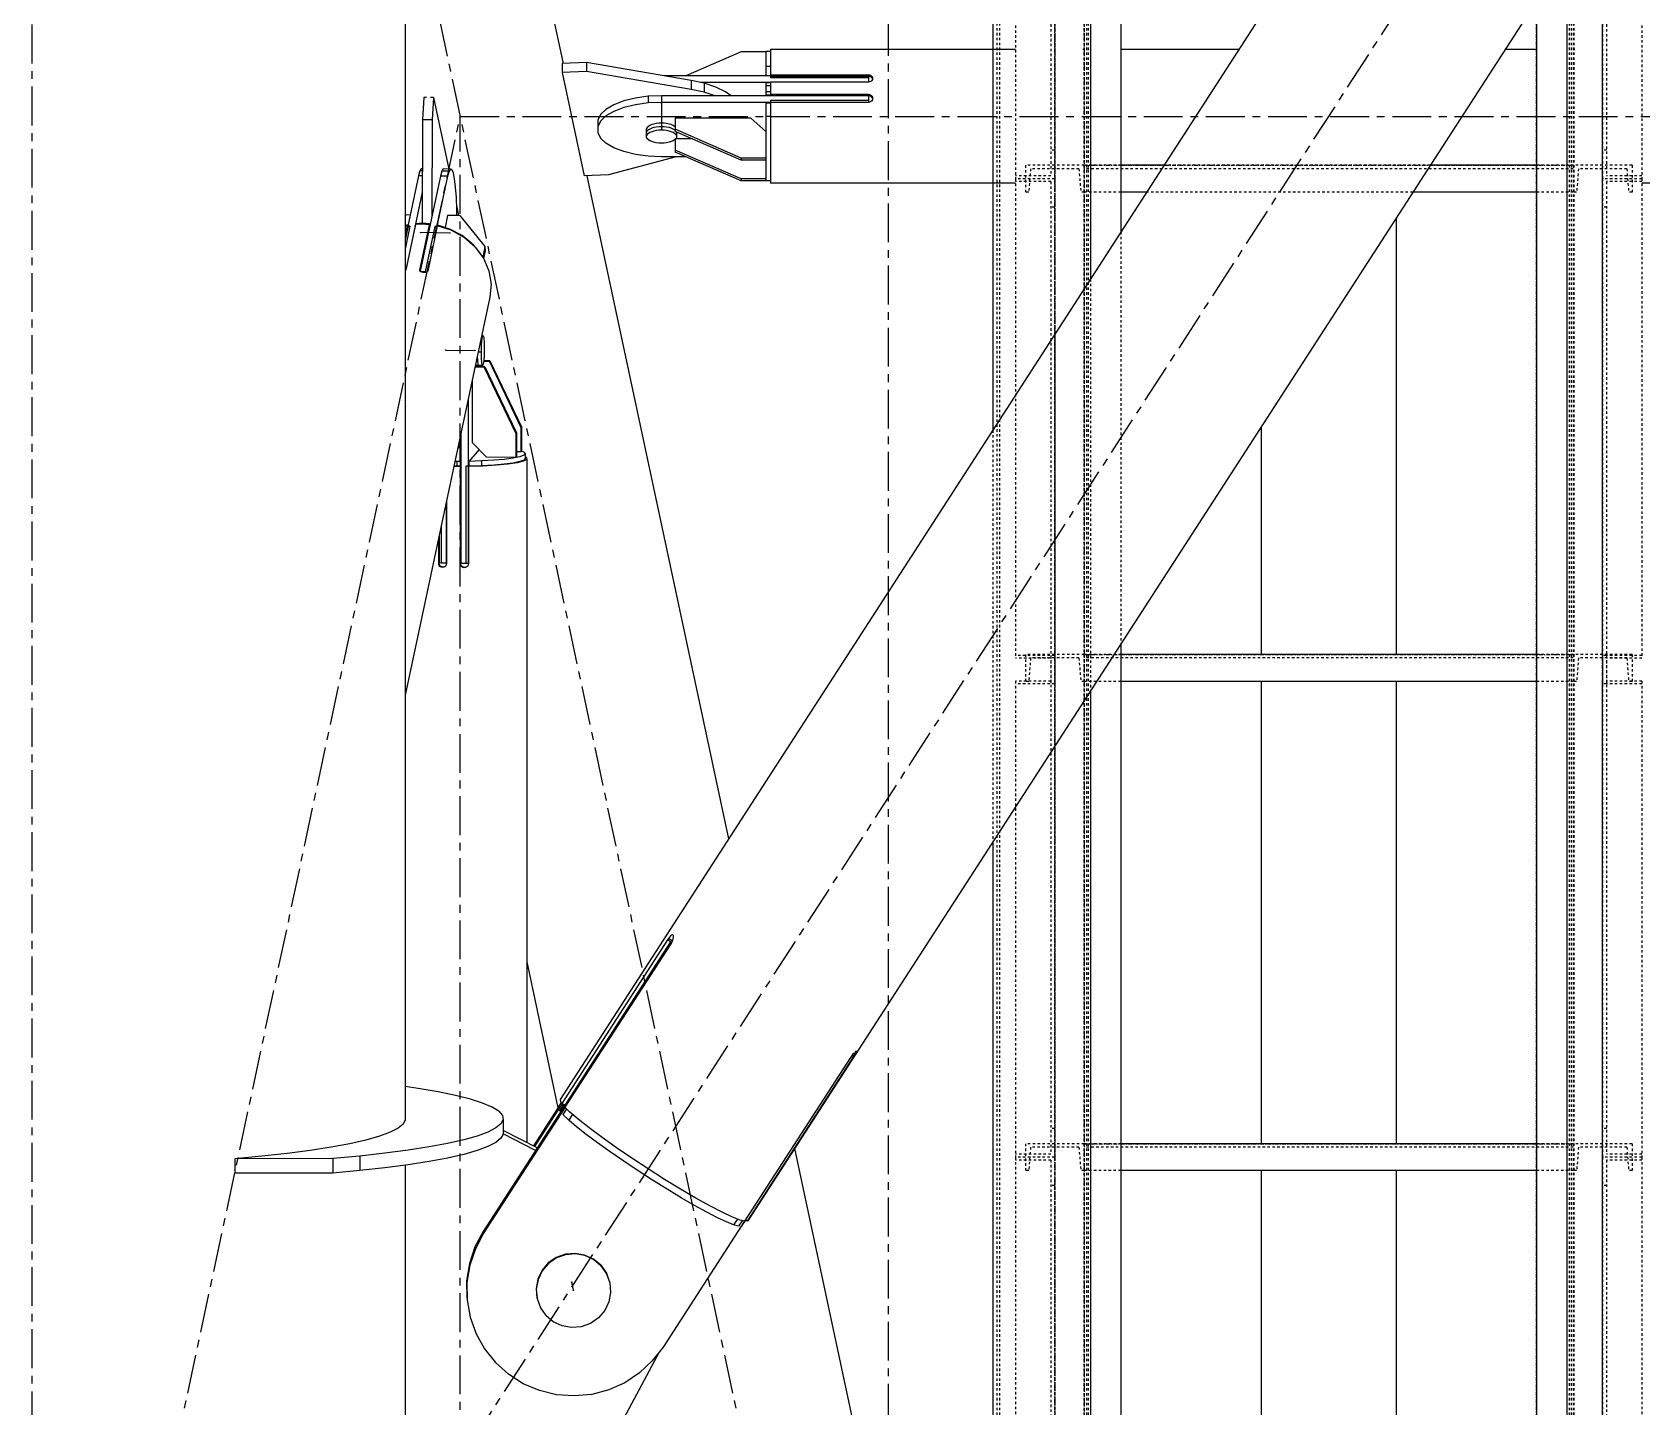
# Model space of a CAD drawing. Header units: millimetres. Extents: x 5143 to 30813, y 232 to 21408.
# Drawn here: x 11840 to 12169, y 6866.5 to 7147.5 of the extents above; entities that cross this region are included whole.
import ezdxf

# ---------------------------------------------------------------- set-up
doc = ezdxf.new("R2010")
doc.units = ezdxf.units.MM
doc.header["$LTSCALE"] = 0.25
for name, pattern in [('CENTER', [50.8, 31.75, -6.35, 6.35, -6.35]), ('XKITLINE00', [0]), ('XKITLINE02', [4, 2, -2]), ('XKITLINE03', [6, 3, -1, 1, -1])]:
    doc.linetypes.add(name, pattern=pattern)

msp = doc.modelspace()

# ---------------------------------------------------------------- linework, layer by layer
at = {"color": 8, "linetype": 'CENTER'}
for p, q in [((12015, 6431.43), (12015, 8100.54)), ((12015, 6720.27), (11840, 7540.27)), ((11840, 6720.27), (12370, 7540.27)), ((11840, 5629.8), (11840, 7286.23)), ((11968.61, 7132.99), (11968.61, 7127.56)), ((11840, 6720.27), (11927.5, 7130.27)), ((11927.5, 6310.27), (11927.5, 7130.27)), ((11927.5, 7130.27), (12282.5, 7130.27)), ((11925.4, 7106.42), (11919.43, 7106.5)), ((11924.51, 7082.5), (11930.48, 7082.43)), ((11950.6, 6890.33), (11950.29, 6891.98))]:
    msp.add_line(p, q, dxfattribs=at)
at = {"color": 3, "linetype": 'XKITLINE02'}
for p, q in [((12037.15, 7919.31), (12037.16, 6234.33)), ((12037.69, 7919.31), (12037.69, 6234.33)), ((12054.92, 7919.31), (12054.93, 6234.33)), ((12055, 7919.31), (12055, 6234.33)), ((12055.45, 7919.31), (12055.46, 6234.33)), ((12055.85, 7919.31), (12055.85, 6234.33)), ((12147.48, 7919.31), (12147.48, 6234.33)), ((12153.68, 7919.31), (12153.68, 6234.33)), ((12154.13, 7919.31), (12154.13, 6234.33)), ((12154.53, 7919.31), (12154.53, 6234.33)), ((12154.98, 7919.31), (12154.98, 6234.33)), ((12155.07, 7919.31), (12155.06, 6234.33)), ((12048.2, 7220.09), (12048.2, 7118.11)), ((12049, 7220.09), (12049, 7117.52)), ((12160.98, 7220.09), (12160.98, 7117.52)), ((12161.78, 7220.09), (12161.78, 7118.11)), ((12041, 7214.84), (12041, 7117.52)), ((12168.98, 7214.84), (12168.98, 7117.52)), ((12049, 7123.35), (12048.2, 7123.35)), ((12161.78, 7123.35), (12160.98, 7123.35)), ((12043, 7120.27), (12043, 7114.77)), ((12055, 7120.27), (12043, 7120.27)), ((12043, 7120.27), (12043, 7114.77)), ((12044.07, 7119.57), (12043.68, 7114.77)), ((12044.07, 7119.57), (12043.68, 7114.77)), ((12053.94, 7119.57), (12044.07, 7119.57)), ((12049, 7120.27), (12049, 7117.52)), ((12053.94, 7119.57), (12054.32, 7114.77)), ((12053.94, 7119.57), (12054.32, 7114.77)), ((12055, 7120.27), (12055, 7114.77)), ((12062.5, 7120.27), (12055, 7120.27)), ((12055, 7120.27), (12055, 7114.77)), ((12055, 7120.27), (12055, 7114.77)), ((12154.98, 7119.57), (12055, 7119.57)), ((12125.74, 7120.27), (12071.32, 7120.27)), ((12154.98, 7120.27), (12147.48, 7120.27)), ((12154.98, 7120.27), (12154.98, 7114.77)), ((12154.98, 7120.27), (12154.98, 7114.77)), ((12166.98, 7120.27), (12154.98, 7120.27)), ((12154.98, 7120.27), (12154.98, 7114.77)), ((12156.05, 7119.57), (12155.66, 7114.77)), ((12156.05, 7119.57), (12155.66, 7114.77)), ((12165.92, 7119.57), (12156.05, 7119.57)), ((12165.92, 7119.57), (12166.3, 7114.77)), ((12165.92, 7119.57), (12166.3, 7114.77)), ((12166.98, 7120.27), (12166.98, 7114.77)), ((12166.98, 7120.27), (12166.98, 7114.77)), ((12048.2, 7118.11), (12041, 7118.11)), ((12041, 7117.52), (12041, 7019.49)), ((12049, 7117.52), (12041, 7117.52)), ((12049, 7117.52), (12041, 7117.52)), ((12048.2, 7116.94), (12041, 7116.94)), ((12048.2, 7116.94), (12048.2, 7014.27)), ((12049, 7117.52), (12049, 7014.27)), ((12160.98, 7117.52), (12160.98, 7014.27)), ((12168.98, 7117.52), (12160.98, 7117.52)), ((12168.98, 7117.52), (12160.98, 7117.52)), ((12168.98, 7118.11), (12161.78, 7118.11)), ((12161.78, 7116.94), (12161.78, 7014.27)), ((12168.98, 7116.94), (12161.78, 7116.94)), ((12168.98, 7117.52), (12168.98, 7019.49)), ((12043.68, 7114.77), (12043, 7114.77)), ((12055, 7114.77), (12054.32, 7114.77)), ((12062.5, 7114.77), (12055, 7114.77)), ((12122.18, 7114.77), (12067.77, 7114.77)), ((12154.98, 7114.77), (12147.48, 7114.77)), ((12155.66, 7114.77), (12154.98, 7114.77)), ((12166.98, 7114.77), (12166.3, 7114.77)), ((12049, 7111.72), (12048.2, 7111.72)), ((12161.78, 7111.72), (12160.98, 7111.72)), ((12062.5, 7106.63), (12062.5, 7022.44)), ((12056.31, 7097.04), (12056.31, 7012.85)), ((12049, 7085.74), (12049, 7020.07)), ((12036.31, 7066.1), (12036.31, 6981.91)), ((12049, 7020.07), (12041, 7020.07)), ((12048.2, 7019.49), (12041, 7019.49)), ((12043, 7020.27), (12043, 7014.77)), ((12055, 7020.27), (12043, 7020.27)), ((12043, 7020.27), (12043, 7014.77)), ((12044.07, 7019.57), (12043.68, 7014.77)), ((12044.07, 7019.57), (12043.68, 7014.77)), ((12053.94, 7019.57), (12044.07, 7019.57)), ((12049, 7020.09), (12048.2, 7020.09)), ((12048.2, 7020.09), (12048.2, 6918.11)), ((12049, 7020.09), (12049, 6917.52)), ((12053.94, 7019.57), (12054.32, 7014.77)), ((12053.94, 7019.57), (12054.32, 7014.77)), ((12055, 7020.27), (12055, 7014.77)), ((12062.5, 7020.27), (12055, 7020.27)), ((12055, 7020.27), (12055, 7014.77)), ((12055, 7020.27), (12055, 7014.77)), ((12154.98, 7019.57), (12055, 7019.57)), ((12154.98, 7020.27), (12147.48, 7020.27)), ((12154.98, 7020.27), (12154.98, 7014.77)), ((12154.98, 7020.27), (12154.98, 7014.77)), ((12166.98, 7020.27), (12154.98, 7020.27)), ((12154.98, 7020.27), (12154.98, 7014.77)), ((12156.05, 7019.57), (12155.66, 7014.77)), ((12156.05, 7019.57), (12155.66, 7014.77)), ((12165.92, 7019.57), (12156.05, 7019.57)), ((12160.98, 7020.09), (12160.98, 6917.52)), ((12161.78, 7020.09), (12160.98, 7020.09)), ((12168.98, 7020.07), (12160.98, 7020.07)), ((12161.78, 7020.09), (12161.78, 6918.11)), ((12168.98, 7019.49), (12161.78, 7019.49)), ((12165.92, 7019.57), (12166.3, 7014.77)), ((12165.92, 7019.57), (12166.3, 7014.77)), ((12166.98, 7020.27), (12166.98, 7014.77)), ((12166.98, 7020.27), (12166.98, 7014.77)), ((12048.2, 7014.84), (12041, 7014.84)), ((12041, 7014.84), (12041, 6917.52)), ((12049, 7014.26), (12041, 7014.26)), ((12043.68, 7014.77), (12043, 7014.77)), ((12049, 7014.27), (12048.2, 7014.27)), ((12055, 7014.77), (12054.32, 7014.77)), ((12062.5, 7014.77), (12055, 7014.77)), ((12154.98, 7014.77), (12147.48, 7014.77)), ((12155.66, 7014.77), (12154.98, 7014.77)), ((12161.78, 7014.27), (12160.98, 7014.27)), ((12168.98, 7014.26), (12160.98, 7014.26)), ((12168.98, 7014.84), (12161.78, 7014.84)), ((12166.98, 7014.77), (12166.3, 7014.77)), ((12168.98, 7014.84), (12168.98, 6917.52)), ((12049, 7007.22), (12049, 6917.52)), ((12049, 6923.35), (12048.2, 6923.35)), ((12161.78, 6923.35), (12160.98, 6923.35)), ((12043, 6920.27), (12043, 6914.77)), ((12055, 6920.27), (12043, 6920.27)), ((12043, 6920.27), (12043, 6914.77)), ((12044.07, 6919.57), (12043.68, 6914.77)), ((12044.07, 6919.57), (12043.68, 6914.77)), ((12053.94, 6919.57), (12044.07, 6919.57)), ((12053.94, 6919.57), (12054.32, 6914.77)), ((12053.94, 6919.57), (12054.32, 6914.77)), ((12055, 6920.27), (12055, 6914.77)), ((12062.5, 6920.27), (12055, 6920.27)), ((12055, 6920.27), (12055, 6914.77)), ((12055, 6920.27), (12055, 6914.77)), ((12154.98, 6919.57), (12055, 6919.57)), ((12154.98, 6920.27), (12147.48, 6920.27)), ((12154.98, 6920.27), (12154.98, 6914.77)), ((12154.98, 6920.27), (12154.98, 6914.77)), ((12166.98, 6920.27), (12154.98, 6920.27)), ((12154.98, 6920.27), (12154.98, 6914.77)), ((12156.05, 6919.57), (12155.66, 6914.77)), ((12156.05, 6919.57), (12155.66, 6914.77)), ((12165.92, 6919.57), (12156.05, 6919.57)), ((12165.92, 6919.57), (12166.3, 6914.77)), ((12165.92, 6919.57), (12166.3, 6914.77)), ((12166.98, 6920.27), (12166.98, 6914.77)), ((12166.98, 6920.27), (12166.98, 6914.77)), ((12048.2, 6918.11), (12041, 6918.11)), ((12049, 6917.52), (12041, 6917.52)), ((12041, 6917.52), (12041, 6819.49)), ((12049, 6917.52), (12041, 6917.52)), ((12048.2, 6916.94), (12041, 6916.94)), ((12048.2, 6916.94), (12048.2, 6814.27)), ((12049, 6917.52), (12049, 6814.27)), ((12168.98, 6917.52), (12160.98, 6917.52)), ((12160.98, 6917.52), (12160.98, 6814.27)), ((12168.98, 6917.52), (12160.98, 6917.52)), ((12168.98, 6918.11), (12161.78, 6918.11)), ((12161.78, 6916.94), (12161.78, 6814.27)), ((12168.98, 6916.94), (12161.78, 6916.94)), ((12168.98, 6917.52), (12168.98, 6819.49)), ((12043.68, 6914.77), (12043, 6914.77)), ((12055, 6914.77), (12054.32, 6914.77)), ((12062.5, 6914.77), (12055, 6914.77)), ((12154.98, 6914.77), (12147.48, 6914.77)), ((12155.66, 6914.77), (12154.98, 6914.77)), ((12166.98, 6914.77), (12166.3, 6914.77)), ((12049, 6911.72), (12048.2, 6911.72)), ((12161.78, 6911.72), (12160.98, 6911.72))]:
    msp.add_line(p, q, dxfattribs=at)
at = {"color": 1, "linetype": 'XKITLINE03'}
for p, q in [((12049.01, 6234.33), (12049, 7919.31)), ((12055, 7919.31), (12055, 6234.33)), ((12147.48, 6234.33), (12147.48, 7919.31)), ((12160.98, 6234.33), (12160.98, 7919.31)), ((12049, 7214.26), (12049, 7117.52)), ((12160.98, 7117.52), (12160.98, 7214.26)), ((12055, 7120.27), (12154.98, 7120.27)), ((12055, 7120.27), (12055, 7120.27)), ((12154.98, 7120.27), (12154.98, 7120.27)), ((12049, 7117.52), (12049, 7020.07)), ((12160.98, 7020.07), (12160.98, 7117.52)), ((12055, 7020.27), (12154.98, 7020.27)), ((12055, 7020.27), (12055, 7020.27)), ((12154.98, 7020.27), (12154.98, 7020.27)), ((12049, 7014.26), (12049, 6917.52)), ((12160.98, 6917.52), (12160.98, 7014.26)), ((12055, 6920.27), (12154.98, 6920.27)), ((12055, 6920.27), (12055, 6920.27)), ((12154.98, 6920.27), (12154.98, 6920.27)), ((12049, 6917.52), (12049, 6820.07)), ((12160.98, 6820.07), (12160.98, 6917.52))]:
    msp.add_line(p, q, dxfattribs=at)
at = {"color": 8, "linetype": 'XKITLINE00'}
for p, q in [((12223.92, 7356.37), (11947.9, 6929.32)), ((12262.3, 7331.55), (11986.28, 6904.5)), ((11916.2, 7286.23), (11916.2, 6925.02)), ((11941.93, 7171.83), (11948.49, 7141.08)), ((11984.91, 7143.47), (11973.62, 7138.55)), ((11989.91, 7143.47), (11984.91, 7143.47)), ((11990.91, 7143.49), (11989.91, 7143.49)), ((11989.91, 7143.49), (11989.91, 7141.99)), ((11990.91, 7143.92), (11990.91, 7138.55)), ((12041, 7143.92), (11990.91, 7143.92)), ((12055, 7143.92), (12054.72, 7143.92)), ((12086.61, 7143.92), (12062.5, 7143.92)), ((12147.48, 7143.92), (12141.02, 7143.92)), ((12155.27, 7143.92), (12154.98, 7143.92)), ((11953.31, 7141.26), (11948.33, 7141.07)), ((11948.33, 7141.07), (11948.33, 7139.26)), ((11953.31, 7139.45), (11948.33, 7139.26)), ((11948.33, 7139.26), (11952.84, 7118.12)), ((11974.71, 7137.6), (11953.31, 7141.26)), ((11953.31, 7141.26), (11953.31, 7139.45)), ((11974.71, 7135.79), (11953.31, 7139.45)), ((11989.91, 7141.99), (11989.91, 7138.55)), ((11990.91, 7140.49), (11989.91, 7140.49)), ((11990.91, 7138.55), (11969.13, 7138.55)), ((11977.36, 7137.02), (11974.71, 7137.6)), ((11974.71, 7137.6), (11974.71, 7135.79)), ((11977.36, 7135.21), (11974.71, 7135.79)), ((11990.91, 7137.19), (11976.56, 7137.19)), ((11979.72, 7136.25), (11977.36, 7137.02)), ((11977.36, 7137.02), (11977.36, 7135.21)), ((11981.7, 7135.3), (11979.72, 7136.25)), ((11989.91, 7137.14), (11989.91, 7135.9)), ((11990.91, 7137.14), (11989.91, 7137.14)), ((11990.91, 7136.53), (11989.91, 7136.53)), ((11989.91, 7135.9), (11989.91, 7134.48)), ((12010.91, 7138.72), (11990.91, 7138.72)), ((11990.91, 7138.55), (11990.91, 7138.14)), ((12010.91, 7138.45), (11990.91, 7138.45)), ((12010.91, 7138.44), (11990.91, 7138.44)), ((12010.91, 7138.14), (11990.91, 7138.14)), ((12010.91, 7137.27), (11990.91, 7137.27)), ((11990.91, 7137.27), (11990.91, 7136.07)), ((11990.91, 7136.07), (11990.91, 7134.48)), ((12011.18, 7138.67), (12010.91, 7138.72)), ((12010.91, 7138.72), (12010.91, 7138.45)), ((12011.18, 7138.42), (12010.91, 7138.45)), ((12010.91, 7138.44), (12010.91, 7137.27)), ((12011.18, 7137.31), (12010.91, 7137.27)), ((12011.41, 7138.59), (12011.18, 7138.67)), ((12011.41, 7138.33), (12011.18, 7138.42)), ((12011.41, 7137.41), (12011.18, 7137.31)), ((12011.6, 7138.43), (12011.41, 7138.59)), ((12011.45, 7138.3), (12011.41, 7138.33)), ((12011.6, 7137.57), (12011.41, 7137.41)), ((12011.6, 7138.17), (12011.45, 7138.3)), ((12011.6, 7138.43), (12011.72, 7138.22)), ((12011.6, 7138.17), (12011.72, 7137.97)), ((12011.72, 7137.77), (12011.6, 7137.57)), ((12011.72, 7138.22), (12011.76, 7138)), ((12011.76, 7138), (12011.72, 7137.77)), ((12011.72, 7137.97), (12011.74, 7137.87)), ((11920.04, 7134.12), (11919.76, 7129.59)), ((11920.58, 7134.11), (11920.04, 7134.12)), ((11922.03, 7134.09), (11921.39, 7134.1)), ((11922.03, 7134.09), (11921.75, 7129.56)), ((11922.03, 7134.09), (11925.12, 7119.5)), ((11958.88, 7132.64), (11957.27, 7131.7)), ((11960.91, 7133.42), (11958.88, 7132.64)), ((11963.28, 7134), (11960.91, 7133.42)), ((11963.28, 7132.64), (11960.91, 7132.06)), ((11965.89, 7134.36), (11963.28, 7134)), ((11965.89, 7133), (11963.28, 7132.64)), ((11968.61, 7134.48), (11965.89, 7134.36)), ((11965.89, 7134.36), (11965.89, 7133)), ((11968.61, 7133.12), (11965.89, 7133)), ((12010.91, 7134.48), (11968.61, 7134.48)), ((11968.61, 7134.48), (11968.61, 7133.12)), ((11990.91, 7133.12), (11968.61, 7133.12)), ((11979.59, 7134.48), (11977.36, 7135.21)), ((11982.89, 7134.48), (11981.7, 7135.3)), ((11990.91, 7135.26), (11989.91, 7135.26)), ((11990.91, 7134.6), (11989.91, 7134.6)), ((11989.91, 7132.94), (11989.91, 7127.53)), ((11990.91, 7132.94), (11989.91, 7132.94)), ((12010.91, 7134.73), (11990.91, 7134.73)), ((11990.91, 7134.6), (11990.91, 7134.48)), ((12010.91, 7133.53), (11990.91, 7133.53)), ((11990.91, 7133.53), (11990.91, 7133.12)), ((12010.91, 7133.11), (11990.91, 7133.11)), ((11990.91, 7133.11), (11990.91, 7116.63)), ((12010.91, 7134.73), (12010.91, 7134.48)), ((12011.18, 7134.69), (12010.91, 7134.73)), ((12010.91, 7134.48), (12010.91, 7133.11)), ((12010.91, 7134.48), (12010.91, 7134.48)), ((12011.18, 7133.17), (12010.91, 7133.11)), ((12011.18, 7134.44), (12010.93, 7134.48)), ((12011.18, 7134.69), (12011.18, 7134.44)), ((12011.41, 7134.58), (12011.18, 7134.69)), ((12011.41, 7134.32), (12011.18, 7134.44)), ((12011.41, 7133.27), (12011.18, 7133.17)), ((12011.6, 7134.4), (12011.41, 7134.58)), ((12011.6, 7134.15), (12011.41, 7134.32)), ((12011.6, 7133.45), (12011.41, 7133.27)), ((12011.6, 7134.4), (12011.72, 7134.17)), ((12011.6, 7134.15), (12011.72, 7133.92)), ((12011.72, 7133.67), (12011.6, 7133.45)), ((12011.72, 7134.17), (12011.76, 7133.92)), ((12011.72, 7133.92), (12011.74, 7133.8)), ((12011.76, 7133.92), (12011.72, 7133.67)), ((11919.76, 7129.59), (11919.71, 7108.36)), ((11921.75, 7129.56), (11919.76, 7129.59)), ((11921.75, 7129.56), (11921.7, 7110.02)), ((11956.15, 7130.63), (11955.58, 7129.5)), ((11955.58, 7129.5), (11955.58, 7126.98)), ((11956.15, 7129.28), (11955.58, 7128.14)), ((11957.27, 7131.7), (11956.15, 7130.63)), ((11957.27, 7130.34), (11956.15, 7129.28)), ((11958.88, 7131.28), (11957.27, 7130.34)), ((11960.91, 7132.06), (11958.88, 7131.28)), ((11986.91, 7129.89), (11971.41, 7129.89)), ((11971.41, 7129.89), (11971.41, 7127.2)), ((11989.91, 7127.18), (11986.91, 7129.89)), ((11990.91, 7130.23), (11989.91, 7130.23)), ((11955.58, 7126.98), (11956.15, 7125.84)), ((11965.56, 7127.79), (11965.51, 7127.56)), ((11965.51, 7127.56), (11965.51, 7126.83)), ((11965.56, 7127.06), (11965.51, 7126.83)), ((11965.56, 7127.06), (11965.51, 7126.83)), ((11965.51, 7126.83), (11965.51, 7126.11)), ((11965.56, 7126.34), (11965.51, 7126.11)), ((11965.51, 7126.11), (11965.56, 7125.88)), ((11965.7, 7128.01), (11965.56, 7127.79)), ((11965.7, 7127.28), (11965.56, 7127.06)), ((11965.7, 7127.28), (11965.56, 7127.06)), ((11965.7, 7126.56), (11965.56, 7126.34)), ((11965.93, 7128.22), (11965.7, 7128.01)), ((11965.93, 7127.49), (11965.7, 7127.28)), ((11965.93, 7127.49), (11965.7, 7127.28)), ((11965.93, 7126.77), (11965.7, 7126.56)), ((11966.24, 7128.4), (11965.93, 7128.22)), ((11966.24, 7127.68), (11965.93, 7127.49)), ((11966.24, 7127.68), (11965.93, 7127.49)), ((11966.24, 7126.96), (11965.93, 7126.77)), ((11966.62, 7128.57), (11966.24, 7128.4)), ((11966.62, 7127.84), (11966.24, 7127.68)), ((11966.62, 7127.84), (11966.24, 7127.68)), ((11966.62, 7127.12), (11966.24, 7126.96)), ((11967.06, 7128.7), (11966.62, 7128.57)), ((11967.06, 7127.97), (11966.62, 7127.84)), ((11967.06, 7127.97), (11966.62, 7127.84)), ((11967.06, 7127.25), (11966.62, 7127.12)), ((11967.55, 7128.79), (11967.06, 7128.7)), ((11967.55, 7128.07), (11967.06, 7127.97)), ((11967.55, 7128.07), (11967.06, 7127.97)), ((11967.55, 7127.35), (11967.06, 7127.25)), ((11968.07, 7128.85), (11967.55, 7128.79)), ((11968.07, 7128.13), (11967.55, 7128.07)), ((11968.07, 7128.13), (11967.55, 7128.07)), ((11968.07, 7127.41), (11967.55, 7127.35)), ((11968.61, 7128.87), (11968.07, 7128.85)), ((11968.61, 7128.15), (11968.07, 7128.13)), ((11968.61, 7128.15), (11968.07, 7128.13)), ((11968.61, 7127.43), (11968.07, 7127.41)), ((11969.15, 7128.85), (11968.61, 7128.87)), ((11968.61, 7128.87), (11968.61, 7128.15)), ((11969.15, 7128.13), (11968.61, 7128.15)), ((11968.61, 7128.15), (11968.61, 7127.43)), ((11969.15, 7128.13), (11968.61, 7128.15)), ((11969.15, 7127.41), (11968.61, 7127.43)), ((11969.67, 7128.79), (11969.15, 7128.85)), ((11969.67, 7128.07), (11969.15, 7128.13)), ((11969.67, 7128.07), (11969.15, 7128.13)), ((11969.67, 7127.35), (11969.15, 7127.41)), ((11970.16, 7128.7), (11969.67, 7128.79)), ((11970.16, 7127.97), (11969.67, 7128.07)), ((11970.16, 7127.97), (11969.67, 7128.07)), ((11970.16, 7127.25), (11969.67, 7127.35)), ((11970.61, 7128.57), (11970.16, 7128.7)), ((11970.61, 7127.84), (11970.16, 7127.97)), ((11970.61, 7127.84), (11970.16, 7127.97)), ((11970.61, 7127.12), (11970.16, 7127.25)), ((11970.99, 7128.4), (11970.61, 7128.57)), ((11970.99, 7127.68), (11970.61, 7127.84)), ((11970.99, 7127.68), (11970.61, 7127.84)), ((11970.99, 7126.96), (11970.61, 7127.12)), ((11971.3, 7128.22), (11970.99, 7128.4)), ((11971.3, 7127.49), (11970.99, 7127.68)), ((11971.3, 7127.49), (11970.99, 7127.68)), ((11971.3, 7126.77), (11970.99, 7126.96)), ((11971.41, 7128.11), (11971.3, 7128.22)), ((11971.41, 7127.39), (11971.3, 7127.49)), ((11971.41, 7127.39), (11971.3, 7127.49)), ((11971.53, 7126.56), (11971.3, 7126.77)), ((11984.91, 7121.74), (11971.41, 7127.63)), ((11984.91, 7121.32), (11971.41, 7127.2)), ((11971.53, 7126.56), (11971.67, 7126.34)), ((11971.64, 7127.11), (11971.67, 7127.06)), ((11971.64, 7127.11), (11971.67, 7127.06)), ((11971.67, 7127.06), (11971.71, 7126.83)), ((11971.67, 7127.06), (11971.71, 7126.83)), ((11971.67, 7126.34), (11971.71, 7126.11)), ((11971.71, 7126.11), (11971.67, 7125.88)), ((11971.71, 7127.07), (11971.71, 7126.83)), ((11971.71, 7126.83), (11971.71, 7126.11)), ((11989.91, 7127.53), (11989.91, 7121.76)), ((11957.27, 7124.78), (11956.15, 7125.84)), ((11958.88, 7123.84), (11957.27, 7124.78)), ((11960.91, 7123.06), (11958.88, 7123.84)), ((11963.28, 7122.48), (11960.91, 7123.06)), ((11965.56, 7125.88), (11965.7, 7125.66)), ((11965.93, 7125.45), (11965.7, 7125.66)), ((11966.24, 7125.26), (11965.93, 7125.45)), ((11966.62, 7125.1), (11966.24, 7125.26)), ((11967.06, 7124.97), (11966.62, 7125.1)), ((11967.55, 7124.87), (11967.06, 7124.97)), ((11968.07, 7124.81), (11967.55, 7124.87)), ((11968.61, 7124.79), (11968.07, 7124.81)), ((11969.15, 7124.81), (11968.61, 7124.79)), ((11969.67, 7124.87), (11969.15, 7124.81)), ((11970.16, 7124.97), (11969.67, 7124.87)), ((11970.61, 7125.1), (11970.16, 7124.97)), ((11970.99, 7125.26), (11970.61, 7125.1)), ((11971.3, 7125.45), (11970.99, 7125.26)), ((11971.53, 7125.66), (11971.3, 7125.45)), ((11971.41, 7125.56), (11971.41, 7122.96)), ((11984.91, 7117.5), (11971.41, 7123.38)), ((11984.91, 7117.07), (11971.41, 7122.96)), ((11974.98, 7125.65), (11971.51, 7125.65)), ((11971.67, 7125.88), (11971.53, 7125.66)), ((11919.51, 7119.57), (11919.22, 7119.12)), ((11919.74, 7119.57), (11919.51, 7119.57)), ((11923.98, 7119.51), (11923.7, 7119.06)), ((11925.48, 7119.49), (11923.98, 7119.51)), ((11925.48, 7119.49), (11925.19, 7119.04)), ((11925.76, 7119.38), (11925.48, 7119.49)), ((11925.76, 7119.38), (11926.03, 7118.69)), ((11971.62, 7122), (11957.82, 7118.31)), ((11965.89, 7122.12), (11963.28, 7122.48)), ((11968.61, 7122), (11965.89, 7122.12)), ((11973.62, 7122), (11968.61, 7122)), ((11989.91, 7121.74), (11984.91, 7121.74)), ((11984.91, 7121.74), (11984.91, 7121.32)), ((11989.91, 7121.32), (11984.91, 7121.32)), ((11989.91, 7121.76), (11989.91, 7121.74)), ((11989.91, 7121.74), (11989.91, 7121.72)), ((11989.91, 7121.72), (11989.91, 7117.14)), ((11918.94, 7118.11), (11916.74, 7107.81)), ((11919.22, 7119.12), (11918.94, 7118.11)), ((11919.73, 7118.1), (11918.94, 7118.11)), ((11919.74, 7119.11), (11919.22, 7119.12)), ((11923.42, 7118.06), (11919.26, 7098.59)), ((11924.91, 7118.04), (11922.71, 7107.73)), ((11923.7, 7119.06), (11923.42, 7118.06)), ((11924.91, 7118.04), (11923.42, 7118.06)), ((11925.19, 7119.04), (11923.7, 7119.06)), ((11925.19, 7119.04), (11924.91, 7118.04)), ((11926.03, 7118.69), (11926.27, 7117.47)), ((11926.27, 7117.47), (11926.47, 7115.77)), ((11957.82, 7118.31), (11952.84, 7118.12)), ((11953.39, 7118.14), (11982.32, 6982.57)), ((11989.91, 7117.5), (11984.91, 7117.5)), ((11984.91, 7117.5), (11984.91, 7117.07)), ((11989.91, 7117.07), (11984.91, 7117.07)), ((11989.91, 7117.14), (11989.91, 7117.09)), ((11989.91, 7117.09), (11989.91, 7117.07)), ((11990.91, 7117.06), (11989.91, 7117.06)), ((12041, 7116.63), (11990.91, 7116.63)), ((12219.08, 7116.63), (12168.98, 7116.63)), ((11919.73, 7114.78), (11916.33, 7098.86)), ((11926.47, 7115.77), (11926.63, 7113.66)), ((11926.63, 7113.66), (11926.73, 7111.23)), ((11916.46, 7110.11), (11916.2, 7109.9)), ((11917.23, 7110.1), (11916.46, 7110.11)), ((11924.91, 7110), (11924.39, 7107.52)), ((11927.4, 7109.97), (11924.91, 7110)), ((11926.7, 7112.06), (11927.14, 7109.98)), ((11926.73, 7111.23), (11926.75, 7109.98)), ((11927.4, 7109.97), (11932.53, 7103.65)), ((12118.8, 7109.53), (12118.8, 7020.27)), ((11916.75, 7108.07), (11916.2, 7107.91)), ((11916.64, 7107.97), (11916.2, 7105.91)), ((11916.64, 7107.97), (11916.2, 7107.84)), ((11917.19, 7107.8), (11916.2, 7103.13)), ((11916.75, 7107.57), (11916.2, 7104.97)), ((11916.66, 7107.41), (11916.2, 7105.24)), ((11918.32, 7108.13), (11916.35, 7098.89)), ((11916.64, 7107.97), (11916.66, 7107.41)), ((11916.75, 7108.07), (11916.65, 7107.61)), ((11916.65, 7107.61), (11916.67, 7107.19)), ((11917.19, 7107.8), (11916.74, 7107.81)), ((11916.74, 7107.81), (11916.75, 7107.57)), ((11916.75, 7108.07), (11916.76, 7107.88)), ((11917.19, 7107.8), (11916.75, 7107.57)), ((11919.7, 7108.26), (11918.32, 7108.13)), ((11918.43, 7108.31), (11918.39, 7108.14)), ((11919.12, 7108.36), (11918.43, 7108.31)), ((11919.12, 7108.36), (11919.09, 7108.2)), ((11919.82, 7108.36), (11919.12, 7108.36)), ((11921.1, 7108.1), (11919.13, 7098.85)), ((11921.13, 7107.57), (11919.22, 7098.64)), ((11921.1, 7108.1), (11919.7, 7108.26)), ((11920.52, 7108.34), (11919.82, 7108.36)), ((11922.26, 7107.74), (11920.29, 7098.49)), ((11920.52, 7108.34), (11920.48, 7108.17)), ((11921.21, 7108.28), (11920.52, 7108.34)), ((11922.8, 7107.89), (11920.83, 7098.65)), ((11921.1, 7108.1), (11921.13, 7107.57)), ((11921.21, 7108.28), (11921.11, 7107.82)), ((11921.11, 7107.82), (11921.13, 7107.36)), ((11921.21, 7108.28), (11921.23, 7107.82)), ((11922.71, 7107.73), (11922.26, 7107.74)), ((11922.72, 7107.5), (11922.26, 7107.74)), ((11922.71, 7107.73), (11922.72, 7107.5)), ((11925.64, 7106.98), (11922.8, 7107.89)), ((11922.91, 7108), (11922.89, 7107.87)), ((11925.5, 7107.16), (11922.91, 7108)), ((11925.5, 7107.16), (11925.47, 7107.04)), ((11927.86, 7105.89), (11925.5, 7107.16)), ((11928.28, 7105.51), (11925.64, 7106.98)), ((11929.9, 7104.22), (11927.86, 7105.89)), ((11930.51, 7103.56), (11928.28, 7105.51)), ((11929.9, 7104.22), (11930.3, 7103.75)), ((11930.51, 7103.56), (11932.22, 7101.25)), ((11931, 7102.89), (11931.55, 7102.24)), ((11932.53, 7103.65), (11932.07, 7101.46)), ((11932.53, 7103.65), (11932.57, 7102.76)), ((11931.55, 7102.24), (11931.69, 7101.97)), ((11932.22, 7101.25), (11933.33, 7098.68)), ((11932.57, 7102.76), (11932.24, 7101.21)), ((11916.28, 7098.76), (11916.2, 7098.69)), ((11916.35, 7098.89), (11916.28, 7098.76)), ((11919.13, 7098.85), (11919.15, 7098.73)), ((11919.15, 7098.73), (11919.24, 7098.61)), ((11919.41, 7098.5), (11919.24, 7098.61)), ((11920.29, 7098.49), (11919.4, 7098.5)), ((11919.64, 7098.41), (11919.41, 7098.5)), ((11919.9, 7098.37), (11919.64, 7098.41)), ((11920.16, 7098.36), (11919.9, 7098.37)), ((11920.41, 7098.38), (11920.16, 7098.36)), ((11920.46, 7098.4), (11920.29, 7098.49)), ((11920.62, 7098.45), (11920.41, 7098.38)), ((11920.74, 7098.55), (11920.62, 7098.45)), ((11920.83, 7098.65), (11920.74, 7098.55)), ((11933.33, 7098.68), (11933.79, 7095.98)), ((11933.56, 7093.29), (11916.2, 7011.93)), ((11933.79, 7095.98), (11933.56, 7093.29)), ((11931.79, 7083.63), (11931.76, 7083.11)), ((11931.82, 7084.1), (11931.79, 7083.63)), ((11931.86, 7084.53), (11931.82, 7084.1)), ((11931.91, 7084.89), (11931.86, 7084.53)), ((11932.07, 7085.48), (11931.89, 7085.49)), ((11932.13, 7085.5), (11931.9, 7085.5)), ((11931.96, 7085.17), (11931.91, 7084.89)), ((11932.01, 7085.37), (11931.96, 7085.17)), ((11932.07, 7085.48), (11932.01, 7085.37)), ((11932.13, 7085.5), (11932.07, 7085.48)), ((11932.13, 7085.5), (11932.18, 7085.42)), ((11932.18, 7085.42), (11932.23, 7085.26)), ((11932.23, 7085.26), (11932.28, 7085)), ((11932.28, 7085), (11932.32, 7084.67)), ((11932.32, 7084.67), (11932.35, 7084.26)), ((11932.35, 7084.26), (11932.38, 7083.81)), ((11932.38, 7083.81), (11932.39, 7083.3)), ((11932.39, 7083.3), (11932.4, 7082.78)), ((11930.96, 7081.13), (11930.97, 7081.02)), ((11930.96, 7081.13), (11930.97, 7081.02)), ((11930.97, 7081.02), (11930.99, 7080.56)), ((11930.97, 7081.02), (11930.99, 7080.56)), ((11930.99, 7080.56), (11931.02, 7080.16)), ((11930.99, 7080.56), (11931.02, 7080.16)), ((11931.02, 7080.16), (11931.06, 7079.82)), ((11931.02, 7080.16), (11931.06, 7079.82)), ((11931.74, 7082.04), (11931.16, 7082.04)), ((11931.75, 7082.58), (11931.74, 7082.04)), ((11931.74, 7082.04), (11931.75, 7081.51)), ((11931.76, 7083.11), (11931.75, 7082.58)), ((11931.75, 7081.51), (11931.76, 7081.01)), ((11931.76, 7081.01), (11931.79, 7080.55)), ((11931.79, 7080.55), (11931.82, 7080.15)), ((11931.82, 7080.15), (11931.86, 7079.81)), ((11932.23, 7079.93), (11932.18, 7079.64)), ((11932.28, 7080.29), (11932.23, 7079.93)), ((11933.44, 7080.15), (11932.26, 7080.17)), ((11932.32, 7080.71), (11932.28, 7080.29)), ((11933.54, 7080.27), (11932.28, 7080.29)), ((11932.35, 7081.19), (11932.32, 7080.71)), ((11932.38, 7081.7), (11932.35, 7081.19)), ((11932.39, 7082.24), (11932.38, 7081.7)), ((11932.4, 7082.78), (11932.39, 7082.24)), ((11933.54, 7080.27), (11933.44, 7080.15)), ((11933.44, 7080.15), (11939.9, 7066.67)), ((11933.54, 7080.27), (11940.01, 7066.79)), ((11932.38, 7078.96), (11930.51, 7078.98)), ((11932.49, 7079.08), (11930.53, 7079.1)), ((11931.22, 7079.32), (11930.58, 7079.33)), ((11930.95, 7079.32), (11930.95, 7079.1)), ((11931.06, 7079.82), (11931.11, 7079.57)), ((11931.06, 7079.82), (11931.11, 7079.57)), ((11931.11, 7079.57), (11931.16, 7079.4)), ((11931.11, 7079.57), (11931.16, 7079.4)), ((11931.16, 7079.4), (11931.22, 7079.32)), ((11931.16, 7079.4), (11931.22, 7079.32)), ((11932.01, 7079.31), (11931.22, 7079.32)), ((11931.86, 7079.81), (11931.91, 7079.56)), ((11931.91, 7079.56), (11931.96, 7079.39)), ((11931.96, 7079.39), (11932.01, 7079.31)), ((11932.07, 7079.33), (11932.01, 7079.31)), ((11932.13, 7079.44), (11932.07, 7079.33)), ((11932.18, 7079.64), (11932.13, 7079.44)), ((11932.49, 7079.08), (11932.38, 7078.96)), ((11932.38, 7078.96), (11938.85, 7065.47)), ((11932.49, 7079.08), (11938.95, 7065.59)), ((11929.9, 7076.14), (11929.9, 7063.6)), ((11929.1, 7072.38), (11929.1, 7058.73)), ((11940.01, 7066.79), (11939.9, 7066.67)), ((11940.01, 7066.79), (11940.01, 7061.82)), ((12091.2, 7066.83), (12091.2, 7020.27)), ((11927.38, 7064.36), (11927.38, 7062.78)), ((11927.61, 7065.39), (11927.61, 7038.89)), ((11929.9, 7063.6), (11932.88, 7060.59)), ((11938.95, 7065.59), (11938.85, 7065.47)), ((11938.85, 7065.47), (11938.85, 7060.51)), ((11938.95, 7065.59), (11938.95, 7060.63)), ((11939.9, 7066.67), (11939.9, 7061.7)), ((11927.49, 7062.9), (11926.94, 7062.28)), ((11927.61, 7062.9), (11927.49, 7062.9)), ((11931.34, 7062.14), (11929.22, 7059.74)), ((11938.85, 7060.51), (11932.88, 7060.59)), ((11936.49, 7060.15), (11934.32, 7059.96)), ((11938.29, 7060.4), (11936.49, 7060.15)), ((11938.83, 7060.51), (11938.29, 7060.4)), ((11939.63, 7060.68), (11938.85, 7060.52)), ((11938.95, 7060.63), (11938.85, 7060.51)), ((11939.9, 7061.7), (11938.95, 7061.71)), ((11940.46, 7060.99), (11939.63, 7060.68)), ((11940.01, 7061.82), (11939.9, 7061.7)), ((11940.47, 7061.64), (11940, 7061.82)), ((11941.07, 7060.15), (11940.41, 7059.79)), ((11940.75, 7061.31), (11940.46, 7060.99)), ((11940.75, 7060.32), (11940.46, 7060)), ((11940.47, 7061.64), (11940.75, 7061.31)), ((11940.75, 7061.31), (11940.75, 7060.32)), ((11941.05, 7060.52), (11940.75, 7060.67)), ((11941.05, 7060.52), (11941.07, 7060.15)), ((11941.07, 7060.15), (11941.07, 6920.52)), ((11927.47, 7058.7), (11926.18, 7058.7)), ((11926.8, 7058.74), (11926.19, 7058.75)), ((11926.8, 7059.73), (11926.4, 7059.74)), ((11927.5, 7059.73), (11926.8, 7059.73)), ((11926.8, 7059.73), (11926.8, 7058.74)), ((11927.5, 7058.74), (11926.8, 7058.74)), ((11927.53, 7058.77), (11927.47, 7058.7)), ((11927.47, 7058.7), (11927.47, 7038.84)), ((11927.61, 7059.85), (11927.5, 7059.73)), ((11927.5, 7059.73), (11927.5, 7058.74)), ((11927.61, 7058.86), (11927.5, 7058.74)), ((11927.53, 7058.77), (11927.53, 7038.92)), ((11929.1, 7058.73), (11928.65, 7058.73)), ((11928.65, 7058.73), (11928.65, 7038.88)), ((11929.12, 7058.76), (11929.1, 7058.73)), ((11929.12, 7058.76), (11929.12, 7038.9)), ((11932.09, 7058.79), (11929.18, 7058.7)), ((11929.22, 7058.75), (11929.18, 7058.7)), ((11929.18, 7058.7), (11929.18, 7038.85)), ((11931.86, 7059.82), (11929.22, 7059.74)), ((11929.22, 7059.74), (11929.22, 7058.75)), ((11931.86, 7058.83), (11929.22, 7058.75)), ((11934.32, 7059.96), (11931.86, 7059.82)), ((11931.86, 7059.82), (11931.86, 7058.83)), ((11934.32, 7058.96), (11931.86, 7058.83)), ((11934.83, 7058.95), (11932.09, 7058.79)), ((11936.49, 7059.16), (11934.32, 7058.96)), ((11937.21, 7059.18), (11934.83, 7058.95)), ((11938.29, 7059.4), (11936.49, 7059.16)), ((11939.1, 7059.46), (11937.21, 7059.18)), ((11939.63, 7059.69), (11938.29, 7059.4)), ((11940.41, 7059.79), (11939.1, 7059.46)), ((11940.46, 7060), (11939.63, 7059.69)), ((11924.62, 7051.41), (11924.62, 7038.93)), ((11924.68, 7051.69), (11924.68, 7038.88)), ((11923.01, 7043.87), (11923.01, 7038.93)), ((11923.08, 7044.18), (11923.08, 7039)), ((11923.16, 7044.55), (11923.16, 7038.98)), ((11923.58, 7046.53), (11923.58, 7038.94)), ((11923.08, 7039), (11923.01, 7038.93)), ((11923.01, 7038.93), (11923.07, 7038.66)), ((11923.07, 7038.66), (11923.17, 7038.42)), ((11923.08, 7039), (11923.12, 7038.74)), ((11923.12, 7038.74), (11923.23, 7038.5)), ((11923.58, 7038.94), (11923.16, 7038.98)), ((11923.19, 7038.4), (11923.35, 7038.23)), ((11923.23, 7038.5), (11923.27, 7038.46)), ((11923.27, 7038.46), (11923.42, 7038.3)), ((11923.59, 7038.11), (11923.35, 7038.23)), ((11923.65, 7038.18), (11923.42, 7038.3)), ((11924.62, 7038.93), (11923.58, 7038.94)), ((11923.85, 7038.06), (11923.59, 7038.11)), ((11923.91, 7038.13), (11923.65, 7038.18)), ((11924.1, 7038.09), (11923.85, 7038.06)), ((11924.17, 7038.16), (11923.91, 7038.13)), ((11924.34, 7038.21), (11924.1, 7038.09)), ((11924.4, 7038.28), (11924.17, 7038.16)), ((11924.52, 7038.39), (11924.34, 7038.21)), ((11924.64, 7038.62), (11924.52, 7038.39)), ((11924.68, 7038.99), (11924.62, 7038.93)), ((11924.68, 7038.88), (11924.64, 7038.62)), ((11927.53, 7038.92), (11927.47, 7038.84)), ((11927.47, 7038.84), (11927.51, 7038.58)), ((11927.57, 7038.65), (11927.51, 7038.58)), ((11927.51, 7038.58), (11927.63, 7038.35)), ((11927.53, 7038.92), (11927.57, 7038.65)), ((11927.57, 7038.65), (11927.69, 7038.42)), ((11928.65, 7038.88), (11927.61, 7038.89)), ((11927.82, 7038.16), (11927.63, 7038.35)), ((11927.88, 7038.23), (11927.69, 7038.42)), ((11928.06, 7038.04), (11927.82, 7038.16)), ((11928.12, 7038.11), (11927.88, 7038.23)), ((11928.32, 7038), (11928.06, 7038.04)), ((11928.38, 7038.07), (11928.12, 7038.11)), ((11928.58, 7038.04), (11928.32, 7038)), ((11928.65, 7038.11), (11928.38, 7038.07)), ((11928.82, 7038.16), (11928.58, 7038.04)), ((11929.12, 7038.9), (11928.65, 7038.88)), ((11928.89, 7038.23), (11928.65, 7038.11)), ((11929.01, 7038.35), (11928.82, 7038.16)), ((11929.11, 7038.58), (11929.01, 7038.35)), ((11929.18, 7038.85), (11929.11, 7038.58)), ((11929.18, 7038.96), (11929.12, 7038.9)), ((12091.2, 7014.77), (12091.2, 6920.27)), ((12118.8, 7014.77), (12118.8, 6920.27)), ((11970.45, 6961.54), (11932.19, 6902.35)), ((11969.85, 6961.93), (11948.23, 6928.49)), ((11970.06, 6962.24), (11969.85, 6961.93)), ((11970.66, 6961.42), (11969.85, 6961.93)), ((11970.28, 6962.52), (11970.06, 6962.24)), ((11970.82, 6961.76), (11970.06, 6962.24)), ((11970.49, 6962.73), (11970.28, 6962.52)), ((11970.45, 6961.54), (11970.49, 6961.31)), ((11970.65, 6961.41), (11970.45, 6961.54)), ((11970.68, 6962.88), (11970.49, 6962.73)), ((11970.7, 6961.49), (11970.51, 6961.16)), ((11970.83, 6962.96), (11970.68, 6962.88)), ((11970.85, 6961.84), (11970.7, 6961.49)), ((11970.94, 6962.95), (11970.83, 6962.96)), ((11970.95, 6962.17), (11970.85, 6961.84)), ((11970.94, 6962.95), (11971.01, 6962.87)), ((11970.99, 6962.48), (11970.95, 6962.17)), ((11971.02, 6962.71), (11970.99, 6962.52)), ((11970.99, 6962.52), (11970.99, 6962.48)), ((11971.01, 6962.87), (11971.02, 6962.71)), ((11970.49, 6961.31), (11948.88, 6927.87)), ((11970.51, 6961.16), (11948.89, 6927.71)), ((11970.56, 6961.25), (11970.49, 6961.31)), ((11941.07, 6957.47), (11947.45, 6927.59)), ((12007.67, 6938.48), (12007.44, 6938.18)), ((12007.92, 6938.22), (12007.62, 6938.41)), ((12007.9, 6938.73), (12007.67, 6938.48)), ((12008.07, 6938.87), (12007.9, 6938.73)), ((12008.1, 6938.52), (12007.92, 6938.22)), ((12008.24, 6938.78), (12008.1, 6938.52)), ((12008.25, 6939.09), (12008.11, 6938.93)), ((12008.35, 6938.98), (12008.24, 6938.78)), ((12008.35, 6939.18), (12008.25, 6939.09)), ((12008.4, 6939.19), (12008.35, 6939.18)), ((12008.4, 6939.12), (12008.35, 6938.98)), ((12008.4, 6939.19), (12008.4, 6939.12)), ((12007.22, 6937.87), (11985.6, 6904.42)), ((12007.72, 6937.9), (11986.11, 6904.46)), ((12007.44, 6938.18), (12007.22, 6937.87)), ((12007.72, 6937.9), (12007.39, 6938.12)), ((12007.92, 6938.22), (12007.72, 6937.9)), ((11918.89, 6931.57), (11916.2, 6931.95)), ((11922.95, 6930.88), (11918.89, 6931.57)), ((11926.52, 6930.15), (11922.95, 6930.88)), ((11929.56, 6929.39), (11926.52, 6930.15)), ((11932.06, 6928.59), (11929.56, 6929.39)), ((11933.99, 6927.76), (11932.06, 6928.59)), ((11948.09, 6928.68), (11947.49, 6927.76)), ((11947.9, 6929.32), (11947.98, 6928.81)), ((11947.98, 6928.81), (11948.23, 6928.49)), ((11916.21, 6925.39), (11916.26, 6925.14)), ((11948.9, 6927.71), (11932.26, 6901.96)), ((11935.34, 6926.92), (11933.99, 6927.76)), ((11935.34, 6926.92), (11936.09, 6926.06)), ((11936.09, 6926.06), (11936.25, 6925.2)), ((11947.48, 6927.64), (11942.44, 6919.83)), ((11947.59, 6927.31), (11942.67, 6919.71)), ((11947.49, 6927.76), (11947.48, 6927.58)), ((11947.48, 6927.58), (11947.57, 6927.33)), ((11948.3, 6928.45), (11947.57, 6927.33)), ((11947.57, 6927.33), (11947.78, 6927.01)), ((11948.59, 6928.26), (11947.78, 6927.01)), ((11948.02, 6926.86), (11947.78, 6927.01)), ((11948.83, 6928.11), (11948.23, 6928.49)), ((11949.23, 6927.38), (11948.47, 6926.21)), ((11949.65, 6925.09), (11948.47, 6926.21)), ((11948.83, 6928.11), (11948.59, 6928.26)), ((11948.95, 6927.81), (11948.88, 6927.87)), ((11948.88, 6927.87), (11948.9, 6927.73)), ((11949.87, 6926.75), (11948.89, 6927.71)), ((11950.42, 6926.28), (11949.65, 6925.09)), ((11951.62, 6925.26), (11949.87, 6926.75)), ((11953.84, 6923.51), (11951.62, 6925.26)), ((11913.15, 6922.6), (11910.96, 6921.78)), ((11914.78, 6923.43), (11913.15, 6922.6)), ((11915.82, 6924.28), (11914.78, 6923.43)), ((11916.26, 6925.14), (11915.82, 6924.28)), ((11933.15, 6922.66), (11930.95, 6921.84)), ((11934.77, 6923.49), (11933.15, 6922.66)), ((11935.81, 6924.34), (11934.77, 6923.49)), ((11936.25, 6925.2), (11935.81, 6924.34)), ((11936.25, 6922.23), (11935.81, 6921.37)), ((11936.25, 6925.2), (11936.25, 6922.23)), ((11943.23, 6919.43), (11936.25, 6922.95)), ((11942.89, 6918.91), (11936.25, 6922.26)), ((11951.25, 6923.73), (11949.65, 6925.09)), ((11953.23, 6922.17), (11951.25, 6923.73)), ((11955.54, 6920.45), (11953.23, 6922.17)), ((11956.46, 6921.55), (11953.84, 6923.51)), ((11896.82, 6918.87), (11892.09, 6918.25)), ((11901.1, 6919.54), (11896.82, 6918.87)), ((11904.9, 6920.25), (11901.1, 6919.54)), ((11908.2, 6921), (11904.9, 6920.25)), ((11910.96, 6921.78), (11908.2, 6921)), ((11916.81, 6918.93), (11912.08, 6918.31)), ((11921.1, 6919.6), (11916.81, 6918.93)), ((11924.9, 6920.31), (11921.1, 6919.6)), ((11928.19, 6921.06), (11924.9, 6920.31)), ((11930.95, 6921.84), (11928.19, 6921.06)), ((11930.95, 6918.87), (11928.19, 6918.08)), ((11933.15, 6919.68), (11930.95, 6918.87)), ((11934.77, 6920.52), (11933.15, 6919.68)), ((11935.81, 6921.37), (11934.77, 6920.52)), ((11958.12, 6918.6), (11955.54, 6920.45)), ((11959.4, 6919.46), (11956.46, 6921.55)), ((11962.58, 6917.29), (11959.4, 6919.46)), ((11995.83, 6919.28), (12024.41, 6785.35)), ((11886.95, 6917.7), (11881.44, 6917.2)), ((11901.43, 6917.26), (11881.44, 6917.2)), ((11881.44, 6917.2), (11881.44, 6914.22)), ((11892.09, 6918.25), (11886.95, 6917.7)), ((11906.94, 6917.75), (11901.43, 6917.26)), ((11901.43, 6917.26), (11901.43, 6914.28)), ((11912.08, 6918.31), (11906.94, 6917.75)), ((11906.94, 6917.75), (11906.94, 6914.78)), ((11912.08, 6915.34), (11906.94, 6914.78)), ((11916.81, 6915.95), (11912.08, 6915.34)), ((11916.2, 6915.87), (11916.2, 6817.9)), ((11916.22, 6915.88), (11916.22, 6823.03)), ((11921.1, 6916.62), (11916.81, 6915.95)), ((11924.9, 6917.33), (11921.1, 6916.62)), ((11928.19, 6918.08), (11924.9, 6917.33)), ((11960.9, 6916.68), (11958.12, 6918.6)), ((11963.82, 6914.73), (11960.9, 6916.68)), ((11965.89, 6915.11), (11962.58, 6917.29)), ((11901.43, 6914.28), (11881.44, 6914.22)), ((11906.94, 6914.78), (11901.43, 6914.28)), ((11966.8, 6912.81), (11963.82, 6914.73)), ((11969.24, 6912.98), (11965.89, 6915.11)), ((11969.77, 6910.96), (11966.8, 6912.81)), ((11972.53, 6910.98), (11969.24, 6912.98)), ((12091.2, 6914.77), (12091.2, 6820.27)), ((12118.8, 6914.77), (12118.8, 6820.27)), ((11972.65, 6909.23), (11969.77, 6910.96)), ((11975.65, 6909.15), (11972.53, 6910.98)), ((11975.37, 6907.66), (11972.65, 6909.23)), ((11978.51, 6907.56), (11975.65, 6909.15)), ((11977.86, 6906.29), (11975.37, 6907.66)), ((11980.06, 6905.15), (11977.86, 6906.29)), ((11981.02, 6906.25), (11978.51, 6907.56)), ((11983.11, 6905.27), (11981.02, 6906.25)), ((11932.19, 6902.35), (11930.5, 6899.19)), ((11932.19, 6902.35), (11932.26, 6901.96)), ((11985.56, 6904.43), (11968.93, 6878.7)), ((11981.91, 6904.28), (11980.06, 6905.15)), ((11983.36, 6903.7), (11981.91, 6904.28)), ((11984.71, 6904.64), (11983.11, 6905.27)), ((11984.12, 6904.87), (11983.36, 6903.7)), ((11984.39, 6903.42), (11983.36, 6903.7)), ((11985.11, 6904.54), (11984.39, 6903.42)), ((11985.6, 6904.42), (11984.71, 6904.64)), ((11985.58, 6904.43), (11984.94, 6903.44)), ((11985.06, 6903.55), (11984.94, 6903.44)), ((11985.78, 6904.67), (11985.06, 6903.55)), ((11986.11, 6904.46), (11985.76, 6904.68)), ((11986.28, 6904.5), (11986.11, 6904.46)), ((11930.5, 6899.19), (11929.36, 6895.8)), ((11930.5, 6899.19), (11930.57, 6898.81)), ((11932.26, 6901.96), (11930.57, 6898.81)), ((11929.36, 6895.8), (11928.79, 6892.27)), ((11930.57, 6898.81), (11929.43, 6895.42)), ((11945.48, 6895.89), (11944.2, 6894.39)), ((11945.5, 6895.79), (11944.22, 6894.28)), ((11947.11, 6897.02), (11945.48, 6895.89)), ((11947.13, 6896.92), (11945.5, 6895.79)), ((11948.98, 6897.69), (11947.11, 6897.02)), ((11949, 6897.59), (11947.13, 6896.92)), ((11950.96, 6897.86), (11948.98, 6897.69)), ((11950.98, 6897.76), (11949, 6897.59)), ((11952.91, 6897.52), (11950.96, 6897.86)), ((11952.93, 6897.42), (11950.98, 6897.76)), ((11954.7, 6896.69), (11952.91, 6897.52)), ((11954.72, 6896.58), (11952.93, 6897.42)), ((11954.7, 6896.69), (11954.72, 6896.58)), ((11956.22, 6895.42), (11954.7, 6896.69)), ((11956.24, 6895.32), (11954.72, 6896.58)), ((11929.43, 6895.42), (11928.86, 6891.89)), ((11943.36, 6892.6), (11943.01, 6890.67)), ((11943.38, 6892.5), (11943.03, 6890.56)), ((11944.2, 6894.39), (11943.36, 6892.6)), ((11944.22, 6894.28), (11943.38, 6892.5)), ((11944.2, 6894.39), (11944.22, 6894.28)), ((11956.22, 6895.42), (11957.35, 6893.81)), ((11956.24, 6895.32), (11957.37, 6893.7)), ((11957.35, 6893.81), (11958.02, 6891.96)), ((11957.37, 6893.7), (11958.04, 6891.85)), ((11928.79, 6892.27), (11928.82, 6888.7)), ((11928.86, 6891.89), (11928.89, 6888.32)), ((11943.01, 6890.67), (11943.17, 6888.71)), ((11943.03, 6890.56), (11943.19, 6888.6)), ((11958.2, 6889.89), (11957.85, 6887.96)), ((11958.04, 6891.85), (11958.2, 6889.89)), ((11928.89, 6888.32), (11929.51, 6884.8)), ((11943.19, 6888.6), (11943.86, 6886.75)), ((11943.86, 6886.75), (11944.99, 6885.14)), ((11957.01, 6886.17), (11955.73, 6884.67)), ((11957.85, 6887.96), (11957.01, 6886.17)), ((11929.51, 6884.8), (11930.71, 6881.44)), ((11946.51, 6883.87), (11944.99, 6885.14)), ((11948.3, 6883.04), (11946.51, 6883.87)), ((11950.25, 6882.7), (11948.3, 6883.04)), ((11952.23, 6882.87), (11950.25, 6882.7)), ((11954.1, 6883.54), (11952.23, 6882.87)), ((11955.73, 6884.67), (11954.1, 6883.54)), ((11930.71, 6881.44), (11932.44, 6878.31)), ((11932.44, 6878.31), (11934.68, 6875.52)), ((11968.15, 6877.68), (11936.22, 6818.13)), ((11966.74, 6875.86), (11964.11, 6873.41)), ((11968.93, 6878.7), (11966.74, 6875.86)), ((11937.34, 6873.13), (11934.68, 6875.52)), ((11940.37, 6871.21), (11937.34, 6873.13)), ((11964.11, 6873.41), (11961.12, 6871.42)), ((11943.68, 6869.81), (11940.37, 6871.21)), ((11947.17, 6868.97), (11943.68, 6869.81)), ((11957.83, 6869.96), (11954.35, 6869.04)), ((11961.12, 6871.42), (11957.83, 6869.96)), ((11950.76, 6868.71), (11947.17, 6868.97)), ((11954.35, 6869.04), (11950.76, 6868.71))]:
    msp.add_line(p, q, dxfattribs=at)
at = {"color": 7, "linetype": 'XKITLINE00'}
for p, q in [((12062.5, 7250.35), (12062.5, 7106.63)), ((12056.31, 7246.3), (12056.31, 7097.04)), ((12036.31, 7233.23), (12036.31, 7066.1)), ((12153.68, 7163.51), (12153.68, 6743.1)), ((12147.48, 7153.92), (12147.48, 6743.1)), ((12071.32, 7120.27), (12062.5, 7120.27)), ((12147.48, 7120.27), (12125.74, 7120.27)), ((12067.77, 7114.77), (12062.5, 7114.77)), ((12147.48, 7114.77), (12122.18, 7114.77)), ((12062.5, 7022.44), (12062.5, 6743.1)), ((12147.48, 7020.27), (12062.5, 7020.27)), ((12147.48, 7014.77), (12062.5, 7014.77)), ((12056.31, 7012.85), (12056.31, 6743.1)), ((12036.31, 6981.91), (12036.31, 6743.1)), ((12147.48, 6920.27), (12062.5, 6920.27)), ((12147.48, 6914.77), (12062.5, 6914.77))]:
    msp.add_line(p, q, dxfattribs=at)
at = {"color": 8, "linetype": 'XKITLINE00'}
for centre in [(11968.61, 7132.99), (11927.5, 7130.27), (11927.5, 7130.27), (11927.5, 7130.27), (11968.61, 7127.56), (11919.43, 7106.5), (11925.4, 7106.42), (11924.51, 7082.5), (11930.48, 7082.43), (11950.29, 6891.98), (11950.6, 6890.33)]:
    msp.add_circle(centre, 0.05, dxfattribs=at)
at = {"color": 1, "linetype": 'XKITLINE00'}
for centre in [(12055, 7120.27), (12055, 7120.27), (12154.98, 7120.27), (12154.98, 7120.27), (12049, 7117.52), (12049, 7117.52), (12160.98, 7117.52), (12160.98, 7117.52), (12049, 7020.07), (12055, 7020.27), (12055, 7020.27), (12154.98, 7020.27), (12154.98, 7020.27), (12160.98, 7020.07), (12049, 7014.26), (12160.98, 7014.26), (12055, 6920.27), (12055, 6920.27), (12154.98, 6920.27), (12154.98, 6920.27), (12049, 6917.52), (12049, 6917.52), (12160.98, 6917.52), (12160.98, 6917.52)]:
    msp.add_circle(centre, 0.05, dxfattribs=at)

doc.saveas('drawing.dxf')
